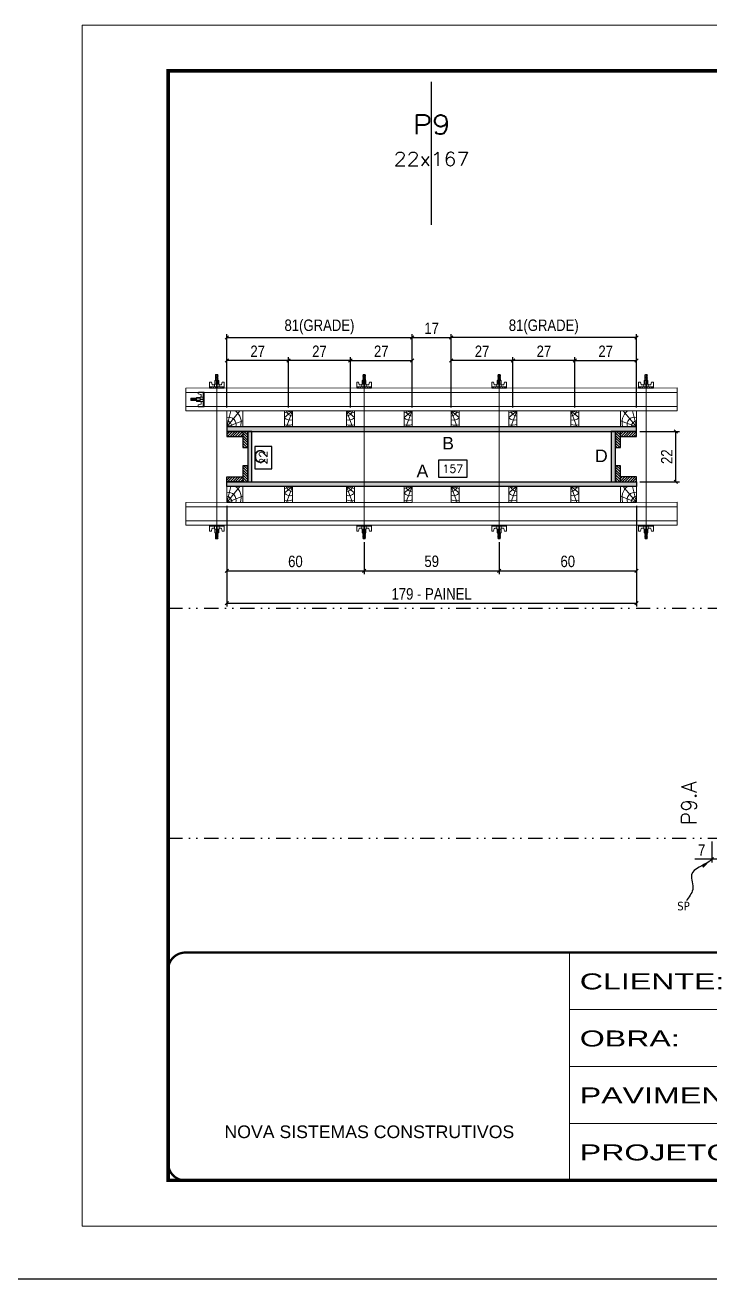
# Model space of a CAD drawing. Extents: x 14400 to 24104, y -21631 to 6985.
# Drawn here: x 19132 to 19730, y 2443 to 3539 of the extents above; entities that cross this region are included whole.
import ezdxf
from ezdxf.enums import TextEntityAlignment as Align

# ---------------------------------------------------------------- set-up
doc = ezdxf.new("R2010")
doc.units = 0
for name, pattern in [('CONTINUO', [0]), ('DASHED', [0.75, 0.5, -0.25]), ('DIVIDE2', [0.625, 0.25, -0.125, 0, -0.125, 0, -0.125]), ('HIDDEN', [0.375, 0.25, -0.125])]:
    doc.linetypes.add(name, pattern=pattern)
for name, color, linetype in [('CHAPA', 1, 'Continuous'), ('COTA', 241, 'Continuous'), ('MEIO_PONT', 93, 'Continuous'), ('Nível', 160, 'Continuous'), ('SARRAFO', 251, 'Continuous'), ('texto', 7, 'Continuous'), ('Texto de Titulo', 7, 'Continuous'), ('Texto Qtd Sarr', 242, 'Continuous'), ('TEXTO_GERAL', 7, 'Continuous')]:
    doc.layers.add(name, color=color, linetype=linetype)
for name, color, linetype, lineweight in [('Folhas', 255, 'Continuous', 9), ('Hachura', 251, 'Continuous', 9), ('Madeira', 126, 'Continuous', 18), ('Perfil Metálico', 224, 'Continuous', 18), ('SARRAFO DE PRESSAO', 251, 'DASHED', 9), ('Texto Seção', 7, 'Continuous', 15)]:
    doc.layers.add(name, color=color, linetype=linetype, lineweight=lineweight)
doc.styles.add('ARIAL', font='arial.ttf')
doc.styles.add('COTA TECNICA 2X', font='techl___.ttf', dxfattribs={"height": 10})
doc.styles.add('COTA TECNICA-50', font='techl___.ttf', dxfattribs={"height": 10})
doc.styles.add('REGUA-120', font='ROMANS.shx', dxfattribs={"height": 15})
doc.styles.add('ROMANS', font='romans.shx')
doc.styles.get("Standard").update_dxf_attribs({"font": 'arial.ttf'})
doc.styles.add('Tecnologia', font='')
doc.styles.get('Tecnologia').set_extended_font_data('Forgotten Futurist')
doc.dimstyles.new('COTA PAINEL-50', dxfattribs={"dimtxt": 10, "dimasz": 3, "dimexe": 3, "dimexo": 3, "dimgap": 3, "dimtad": 1, "dimdec": 1, "dimzin": 12, "dimdsep": 46, "dimtxsty": 'COTA TECNICA-50', "dimblk1": 'OBLIQUE', "dimblk2": 'OBLIQUE', "dimsah": 1, "dimcen": 0.9, "dimclrd": 4, "dimclre": 4, "dimclrt": 240, "dimadec": 1, "dimazin": 3, "dimtfac": 1, "dimtdec": 1, "dimtmove": 0, "dimatfit": 3, "dimfxl": 1, "dimtolj": 1, "dimtzin": 12, "dimarcsym": 0})
doc.dimstyles.new('SECAO PILAR', dxfattribs={"dimtxt": 10, "dimasz": 3, "dimexe": 3, "dimexo": 3, "dimgap": 3, "dimtad": 1, "dimdec": 1, "dimlfac": 0.5, "dimzin": 12, "dimdsep": 46, "dimtxsty": 'COTA TECNICA 2X', "dimblk1": 'OBLIQUE', "dimblk2": 'OBLIQUE', "dimsah": 1, "dimcen": 0.9, "dimclrd": 256, "dimclre": 256, "dimclrt": 256, "dimadec": 1, "dimazin": 3, "dimtfac": 1, "dimtdec": 1, "dimtmove": 0, "dimatfit": 3, "dimfxl": 1, "dimtolj": 1, "dimtzin": 12, "dimarcsym": 0})
doc.dimstyles.new('SECÇÃO 2', dxfattribs={"dimtxt": 7, "dimasz": 6, "dimexe": 0.18, "dimexo": 2, "dimgap": -4, "dimtad": 3, "dimdec": 1, "dimlfac": 0.5, "dimzin": 12, "dimdsep": 46, "dimtxsty": 'ROMANS', "dimblk": 'ARCHTICK', "dimcen": 0.09, "dimse1": 1, "dimse2": 1, "dimsd1": 1, "dimsd2": 1, "dimclrd": 180, "dimclre": 5, "dimclrt": 1, "dimadec": 0, "dimazin": 3, "dimtfac": 1, "dimtdec": 1, "dimtofl": 0, "dimtmove": 0, "dimatfit": 3, "dimldrblk": 'ARCHTICK', "dimfxl": 1, "dimtolj": 1, "dimtzin": 0, "dimarcsym": 0})
doc.dimstyles.get("Standard").update_dxf_attribs({"dimtxt": 0.18, "dimasz": 0.18, "dimexe": 0.18, "dimexo": 0.0625, "dimgap": 0.09, "dimtad": 0, "dimtih": 1, "dimtoh": 1, "dimdec": 4, "dimzin": 0, "dimdsep": 46, "dimtxsty": 'Standard', "dimcen": 0.09, "dimadec": 0, "dimazin": 0, "dimtfac": 1, "dimtdec": 4, "dimtofl": 0, "dimtmove": 0, "dimatfit": 3, "dimfxl": 1, "dimtolj": 1, "dimtzin": 0, "dimarcsym": 0})

# ---------------------------------------------------------------- blocks, each defined once
blk = doc.blocks.new('9999999999')
at = {"color": 30, "linetype": 'CONTINUO'}
for p, q in [((98564.6, 34230.2), (98564.6, 34429.4)), ((98564.6, 34379.6), (99584, 34379.6)), ((98564.6, 34329.8), (99488, 34329.8)), ((99584, 34329.8), (99488, 34329.8)), ((99488, 34329.8), (99488, 34230.2)), ((98564.6, 34280), (99488, 34280))]:
    blk.add_line(p, q, dxfattribs=at)
at = {"color": 30, "linetype": 'CONTINUO', "const_width": 2}
blk.add_lwpolyline([(99584, 34230.2), (99584, 34414.4, 0.414214), (99569, 34429.4), (98229, 34429.4, 0.414214), (98214, 34414.4), (98214, 34245.2, 0.414214), (98229, 34230.2), (99584, 34230.2)], format="xyb", dxfattribs=at)
at = {"layer": 'Folhas'}
blk.add_lwpolyline([(98139, 34190.2), (99624, 34190.2), (99624, 35240.2), (98139, 35240.2)], close=True, dxfattribs=at)
at = {"layer": 'Folhas', "color": 30, "const_width": 3}
blk.add_lwpolyline([(98214, 34230.2), (99584, 34230.2), (99584, 35200.2), (98214, 35200.2)], close=True, dxfattribs=at)
at = {"color": 7, "linetype": 'Continuous', "ltscale": 5, "style": 'ARIAL'}
for s, height, p in [('ZAMBETTA', 15.48, (98837.7, 34393.1)), ('LUXOR', 15.48, (98837.7, 34343.3)), ('2°PAVIMENTO - 1°ETAPA', 15.483, (98837.7, 34293.5)), ('NOVA SISTEMAS CONSTRUTIVOS', 11.059, (98263.2, 34267.2)), ('PILARES', 15.48, (98837.7, 34243.7))]:
    blk.add_text(s, height=height, dxfattribs=at).set_placement(p)
at = {"layer": 'Folhas', "color": 7, "style": 'Tecnologia', "width": 1.5}
for s, p in [('CLIENTE:', (98573.7, 34397.2)), ('OBRA:', (98573.7, 34347.3)), ('PAVIMENTO:', (98573.7, 34297.5)), ('PROJETO:', (98573.7, 34247.7))]:
    blk.add_text(s, height=14, dxfattribs=at).set_placement(p)
blk = doc.blocks.new('*D912')
at = {"layer": 'COTA', "color": 180, "lineweight": -2, "transparency": 16777216}
for p, q in [((19347.6, 3170.5), (19332.6, 3170.5)), ((19332.6, 3170.5), (19332.6, 3151.2)), ((19347.6, 3151.2), (19347.6, 3170.5)), ((19332.6, 3151.2), (19347.6, 3151.2))]:
    blk.add_line(p, q, dxfattribs=at)
at = {"layer": 'Defpoints', "color": 0, "transparency": 16777216}
for p in [(19347.5, 3183.7), (19347.5, 3139.7), (19351.6, 3139.7)]:
    blk.add_point(p, dxfattribs=at)
at = {"layer": 'COTA', "color": 1, "transparency": 16777216, "insert": (19340.1, 3160.8), "char_height": 7, "attachment_point": 5, "rotation": 90, "style": 'ROMANS'}
blk.add_mtext('\\A1;22', dxfattribs=at)
blk = doc.blocks.new('_ArchTick')
at = {"color": 0, "linetype": 'ByBlock', "const_width": 0.15}
blk.add_lwpolyline([(-0.5, -0.5), (0.5, 0.5)], dxfattribs=at)
blk = doc.blocks.new('*D913')
at = {"layer": 'COTA', "color": 180, "lineweight": -2, "transparency": 16777216}
for p, q in [((19518.2, 3158.7), (19493.2, 3158.7)), ((19493.2, 3158.7), (19493.2, 3143.7)), ((19518.2, 3143.7), (19518.2, 3158.7)), ((19493.2, 3143.7), (19518.2, 3143.7))]:
    blk.add_line(p, q, dxfattribs=at)
at = {"layer": 'Defpoints', "color": 0, "transparency": 16777216}
for p in [(19330.2, 3139.7), (19644.2, 3139.7), (19644.2, 3139.7)]:
    blk.add_point(p, dxfattribs=at)
at = {"layer": 'COTA', "color": 1, "transparency": 16777216, "insert": (19505.7, 3151.2), "char_height": 7, "attachment_point": 5, "style": 'ROMANS'}
blk.add_mtext('\\A1;157', dxfattribs=at)
blk = doc.blocks.new('_Oblique')
at = {"color": 0, "linetype": 'ByBlock', "lineweight": -2}
blk.add_line((-0.5, -0.5), (0.5, 0.5), dxfattribs=at)
blk = doc.blocks.new('*D914')
at = {"layer": 'COTA', "lineweight": -2, "transparency": 16777216}
for p, q in [((19308.2, 3118.8), (19308.2, 3030.6)), ((19666.2, 3118.8), (19666.2, 3030.6)), ((19308.2, 3033.6), (19666.2, 3033.6))]:
    blk.add_line(p, q, dxfattribs=at)
at = {"layer": 'Defpoints', "color": 0, "transparency": 16777216}
for p in [(19308.2, 3121.8), (19666.2, 3121.8), (19666.2, 3033.6)]:
    blk.add_point(p, dxfattribs=at)
at = {"layer": 'COTA', "lineweight": -2, "transparency": 16777216, "xscale": 3, "yscale": 3, "zscale": 3, "rotation": 180}
blk.add_blockref('_Oblique', (19308.2, 3033.6), dxfattribs=at)
at = {"layer": 'COTA', "lineweight": -2, "transparency": 16777216, "xscale": 3, "yscale": 3, "zscale": 3}
blk.add_blockref('_Oblique', (19666.2, 3033.6), dxfattribs=at)
at = {"layer": 'COTA', "transparency": 16777216, "insert": (19487.2, 3041.7), "char_height": 10, "attachment_point": 5, "style": 'COTA TECNICA 2X'}
blk.add_mtext('\\A1;179 - PAINEL', dxfattribs=at)
blk = doc.blocks.new('*D915')
at = {"layer": 'COTA', "lineweight": -2, "transparency": 16777216}
for p, q in [((19308.2, 3118.7), (19308.2, 3059)), ((19428.3, 3087), (19428.3, 3059)), ((19308.2, 3062), (19428.3, 3062))]:
    blk.add_line(p, q, dxfattribs=at)
at = {"layer": 'Defpoints', "color": 0, "transparency": 16777216}
for p in [(19308.2, 3121.7), (19428.3, 3090), (19428.3, 3062)]:
    blk.add_point(p, dxfattribs=at)
at = {"layer": 'COTA', "lineweight": -2, "transparency": 16777216, "xscale": 3, "yscale": 3, "zscale": 3, "rotation": 180}
blk.add_blockref('_Oblique', (19308.2, 3062), dxfattribs=at)
at = {"layer": 'COTA', "lineweight": -2, "transparency": 16777216, "xscale": 3, "yscale": 3, "zscale": 3}
blk.add_blockref('_Oblique', (19428.3, 3062), dxfattribs=at)
at = {"layer": 'COTA', "transparency": 16777216, "insert": (19368.2, 3070.1), "char_height": 10, "attachment_point": 5, "style": 'COTA TECNICA 2X'}
blk.add_mtext('\\A1;60', dxfattribs=at)
blk = doc.blocks.new('*D916')
at = {"layer": 'COTA', "lineweight": -2, "transparency": 16777216}
for p, q in [((19666.2, 3118.7), (19666.2, 3059)), ((19546.3, 3087), (19546.3, 3059)), ((19546.3, 3062), (19666.2, 3062))]:
    blk.add_line(p, q, dxfattribs=at)
at = {"layer": 'Defpoints', "color": 0, "transparency": 16777216}
for p in [(19666.2, 3121.7), (19546.3, 3090), (19666.2, 3062)]:
    blk.add_point(p, dxfattribs=at)
at = {"layer": 'COTA', "lineweight": -2, "transparency": 16777216, "xscale": 3, "yscale": 3, "zscale": 3, "rotation": 180}
blk.add_blockref('_Oblique', (19546.3, 3062), dxfattribs=at)
at = {"layer": 'COTA', "lineweight": -2, "transparency": 16777216, "xscale": 3, "yscale": 3, "zscale": 3}
blk.add_blockref('_Oblique', (19666.2, 3062), dxfattribs=at)
at = {"layer": 'COTA', "transparency": 16777216, "insert": (19606.2, 3070.1), "char_height": 10, "attachment_point": 5, "style": 'COTA TECNICA 2X'}
blk.add_mtext('\\A1;60', dxfattribs=at)
blk = doc.blocks.new('C')
at = {"layer": 'Hachura', "color": 0}
for p, q in [((0, 3.22), (0, -3.22)), ((0.45, 3.22), (0, 3.22)), ((0.46, 3.16), (0, 3.16)), ((0.46, 3.05), (0, 3.05)), ((0.46, 2.88), (0, 2.88)), ((0, 2.75), (0, -1.16)), ((0.46, 2.65), (0, 2.65)), ((0.46, 2.23), (0, 2.23)), ((0.46, 1.51), (0, 1.51)), ((0.39, 0.49), (0.17, 0.49)), ((0.45, -3.23), (0.45, 3.22)), ((0.45, 3.22), (2.58, 3.22)), ((1.74, 0.97), (0.45, 0.97)), ((1.45, 0.1), (0.45, 0.1)), ((1.35, 1.94), (1.35, 0.96)), ((2.58, 2.39), (1.47, 2.09)), ((1.74, -0.97), (1.74, 0.97)), ((1.74, 0.97), (1.74, 0.84)), ((1.74, 0.97), (1.74, 0.84)), ((1.74, 0.84), (3.35, 0.84)), ((3.35, 0.45), (1.74, 0.45)), ((2.58, 3.22), (2.58, 2.39)), ((3.32, 0.84), (3.32, -0.84)), ((3.35, 0.84), (3.35, -0.84)), ((3.68, 0.45), (3.35, 0.45)), ((3.84, -0.52), (3.35, 0.45)), ((3.35, 0.06), (3.67, -0.57)), ((3.68, 0.45), (4.16, -0.52)), ((3.72, 0.5), (4.25, -0.57)), ((4.37, -0.55), (3.83, 0.53)), ((4.15, 0.45), (3.93, 0.45)), ((4.42, -0.52), (3.93, 0.45)), ((4.15, 0.45), (4.26, 0.45)), ((4.26, 0.45), (4.74, -0.52)), ((4.3, 0.5), (4.83, -0.57)), ((4.95, -0.55), (4.41, 0.53)), ((4.51, 0.45), (4.84, 0.45)), ((5, -0.52), (4.51, 0.45)), ((4.84, 0.45), (5.32, -0.52)), ((4.88, 0.5), (5.41, -0.57)), ((5.53, -0.55), (4.99, 0.53)), ((5.58, -0.52), (5.09, 0.45)), ((5.42, 0.45), (5.09, 0.45)), ((5.58, -0.52), (5.09, 0.45)), ((5.42, 0.45), (5.74, -0.19)), ((5.46, 0.5), (5.74, -0.07)), ((5.74, 0.19), (5.57, 0.53)), ((5.74, 0.32), (5.68, 0.45)), ((5.68, 0.45), (5.74, 0.45)), ((5.74, 0.45), (5.9, 0.29)), ((5.74, 0.45), (5.74, -0.52)), ((5.9, -0.36), (5.9, 0.29)), ((0.45, 0), (0, 0)), ((0.46, -1.52), (0, -1.52)), ((0.46, -2.23), (0, -2.23)), ((0.46, -2.65), (0, -2.65)), ((0.46, -2.88), (0, -2.88)), ((0.46, -3.05), (0, -3.05)), ((0.46, -3.16), (0, -3.16)), ((0, -3.22), (2.57, -3.22)), ((0.08, -0.48), (0.29, -0.48)), ((0.29, -0.48), (0.4, -0.48)), ((0.45, 0), (0.45, -0.97)), ((0.45, -0.16), (1.45, -0.16)), ((0.45, -0.65), (0.45, -0.32)), ((0.45, -3.23), (0.45, -0.65)), ((0.45, -0.97), (1.74, -0.97)), ((1.35, -1.94), (1.35, -0.97)), ((2.58, -2.39), (1.47, -2.1)), ((3.35, -0.32), (1.74, -0.32)), ((3.35, -0.84), (1.74, -0.84)), ((2.58, -3.23), (2.58, -2.39)), ((3.35, -0.07), (3.58, -0.52)), ((3.35, -0.52), (3.58, -0.52)), ((3.84, -0.52), (4.16, -0.52)), ((4.42, -0.52), (4.74, -0.52)), ((4.63, -0.52), (4.74, -0.52)), ((5, -0.52), (5.32, -0.52)), ((5.58, -0.52), (5.74, -0.52)), ((5.74, -0.52), (5.9, -0.36)), ((5.74, -0.52), (5.74, -0.52))]:
    blk.add_line(p, q, dxfattribs=at)
for centre, radius, start, end in [((1.52, 1.94), 0.161, 104.7436, 180), ((1.44, -0.03), 0.129, 272.695, 87.305), ((3.81, 0.39), 0.143, 25.5688, 154.4312), ((4.39, 0.39), 0.143, 25.5688, 154.4312), ((4.97, 0.39), 0.143, 25.5688, 154.4312), ((5.55, 0.39), 0.143, 25.5688, 154.4312), ((0.17, -0.37), 0.174, 221.744, 317.8592), ((1.52, -1.94), 0.161, 180, 255.2564), ((3.71, -0.4), 0.174, 222.1408, 318.256), ((4.29, -0.4), 0.174, 222.1408, 318.256), ((4.87, -0.4), 0.174, 222.1408, 318.256), ((5.45, -0.4), 0.174, 222.1408, 318.256), ((5.61, -0.4), 0.174, 317.8592, 318.256)]:
    blk.add_arc(centre, radius, start, end, dxfattribs=at)
blk = doc.blocks.new('*D904')
at = {"layer": 'COTA', "lineweight": -2, "transparency": 16777216}
for p, q in [((19428.3, 3087), (19428.3, 3059)), ((19546.3, 3087), (19546.3, 3059)), ((19428.3, 3062), (19546.3, 3062))]:
    blk.add_line(p, q, dxfattribs=at)
at = {"layer": 'Defpoints', "color": 0, "transparency": 16777216}
for p in [(19428.3, 3090), (19546.3, 3090), (19546.3, 3062)]:
    blk.add_point(p, dxfattribs=at)
at = {"layer": 'COTA', "lineweight": -2, "transparency": 16777216, "xscale": 3, "yscale": 3, "zscale": 3, "rotation": 180}
blk.add_blockref('_Oblique', (19428.3, 3062), dxfattribs=at)
at = {"layer": 'COTA', "lineweight": -2, "transparency": 16777216, "xscale": 3, "yscale": 3, "zscale": 3}
blk.add_blockref('_Oblique', (19546.3, 3062), dxfattribs=at)
at = {"layer": 'COTA', "transparency": 16777216, "insert": (19487.3, 3070.2), "char_height": 10, "attachment_point": 5, "style": 'COTA TECNICA 2X'}
blk.add_mtext('\\A1;59', dxfattribs=at)
blk = doc.blocks.new('*D905')
at = {"layer": 'COTA', "lineweight": -2, "transparency": 16777216}
for p, q in [((19504.2, 3204.7), (19504.2, 3268.9)), ((19666.2, 3204.7), (19666.2, 3268.9)), ((19666.2, 3265.9), (19504.2, 3265.9))]:
    blk.add_line(p, q, dxfattribs=at)
at = {"layer": 'Defpoints', "color": 0, "transparency": 16777216}
for p in [(19504.2, 3265.9), (19504.2, 3201.7), (19666.2, 3201.7)]:
    blk.add_point(p, dxfattribs=at)
at = {"layer": 'COTA', "lineweight": -2, "transparency": 16777216, "xscale": 3, "yscale": 3, "zscale": 3, "rotation": 180}
blk.add_blockref('_Oblique', (19504.2, 3265.9), dxfattribs=at)
at = {"layer": 'COTA', "lineweight": -2, "transparency": 16777216, "xscale": 3, "yscale": 3, "zscale": 3}
blk.add_blockref('_Oblique', (19666.2, 3265.9), dxfattribs=at)
at = {"layer": 'COTA', "transparency": 16777216, "insert": (19585.2, 3275.1), "char_height": 10, "attachment_point": 5, "style": 'COTA TECNICA 2X'}
blk.add_mtext('\\A1;81(GRADE)', dxfattribs=at)
blk = doc.blocks.new('*D906')
at = {"layer": 'COTA', "lineweight": -2, "transparency": 16777216}
for p, q in [((19669.2, 3183.7), (19703.7, 3183.7)), ((19700.7, 3139.7), (19700.7, 3183.7)), ((19669.2, 3139.7), (19703.7, 3139.7))]:
    blk.add_line(p, q, dxfattribs=at)
at = {"layer": 'Defpoints', "color": 0, "transparency": 16777216}
for p in [(19666.2, 3183.7), (19700.7, 3183.7), (19666.2, 3139.7)]:
    blk.add_point(p, dxfattribs=at)
at = {"layer": 'COTA', "lineweight": -2, "transparency": 16777216, "xscale": 3, "yscale": 3, "zscale": 3}
for p, rotation in [((19700.7, 3183.7), 90), ((19700.7, 3139.7), 270)]:
    blk.add_blockref('_Oblique', p, dxfattribs=dict(at, rotation=rotation))
at = {"layer": 'COTA', "transparency": 16777216, "insert": (19692.7, 3161.7), "char_height": 10, "attachment_point": 5, "rotation": 90, "style": 'COTA TECNICA 2X'}
blk.add_mtext('\\A1;22', dxfattribs=at)
blk = doc.blocks.new('PONTALETE')
at = {"layer": 'Madeira'}
for q in [(2.71, 7), (7, 5.76), (7, 1.74)]:
    blk.add_line((0, 0), q, dxfattribs=at)
blk.add_lwpolyline([(0, 0), (7, 0), (7, 7), (0, 7)], close=True, dxfattribs=at)
for centre, radius, start, end in [((2.04, 0.06), 6.23, 37.2818, 109.0913), ((1.09, 0.9), 3.19, 343.603, 109.9847), ((-0.21, -0.78), 3.09, 14.6322, 86.0383)]:
    blk.add_arc(centre, radius, start, end, dxfattribs=at)
blk = doc.blocks.new('MEIO PONTALETE')
at = {"layer": 'Madeira'}
for q in [(2.71, 7), (3.5, 2.88), (3.5, 0.87)]:
    blk.add_line((0, 0), q, dxfattribs=at)
blk.add_lwpolyline([(0, 0), (3.5, 0), (3.5, 7), (0, 7)], close=True, dxfattribs=at)
for centre, radius, start, end in [((2.04, 0.06), 6.23, 76.4499, 109.0913), ((1.09, 0.9), 3.19, 40.9063, 109.9847), ((-0.21, -0.78), 3.09, 14.6322, 86.0383)]:
    blk.add_arc(centre, radius, start, end, dxfattribs=at)
blk = doc.blocks.new('*D907')
at = {"layer": 'COTA', "lineweight": -2, "transparency": 16777216}
for p, q in [((19362.2, 3204.7), (19362.2, 3248.7)), ((19416.2, 3245.7), (19362.2, 3245.7)), ((19416.2, 3204.7), (19416.2, 3248.7))]:
    blk.add_line(p, q, dxfattribs=at)
at = {"layer": 'Defpoints', "color": 0, "transparency": 16777216}
for p in [(19362.2, 3245.7), (19362.2, 3201.7), (19416.2, 3201.7)]:
    blk.add_point(p, dxfattribs=at)
at = {"layer": 'COTA', "lineweight": -2, "transparency": 16777216, "xscale": 3, "yscale": 3, "zscale": 3, "rotation": 180}
blk.add_blockref('_Oblique', (19362.2, 3245.7), dxfattribs=at)
at = {"layer": 'COTA', "lineweight": -2, "transparency": 16777216, "xscale": 3, "yscale": 3, "zscale": 3}
blk.add_blockref('_Oblique', (19416.2, 3245.7), dxfattribs=at)
at = {"layer": 'COTA', "transparency": 16777216, "insert": (19389.2, 3253.8), "char_height": 10, "attachment_point": 5, "style": 'COTA TECNICA 2X'}
blk.add_mtext('\\A1;27', dxfattribs=at)
blk = doc.blocks.new('*D908')
at = {"layer": 'COTA', "lineweight": -2, "transparency": 16777216}
for p, q in [((19308.2, 3204.7), (19308.2, 3248.7)), ((19362.2, 3245.7), (19308.2, 3245.7)), ((19362.2, 3204.7), (19362.2, 3248.7))]:
    blk.add_line(p, q, dxfattribs=at)
at = {"layer": 'Defpoints', "color": 0, "transparency": 16777216}
for p in [(19308.2, 3245.7), (19308.2, 3201.7), (19362.2, 3201.7)]:
    blk.add_point(p, dxfattribs=at)
at = {"layer": 'COTA', "lineweight": -2, "transparency": 16777216, "xscale": 3, "yscale": 3, "zscale": 3, "rotation": 180}
blk.add_blockref('_Oblique', (19308.2, 3245.7), dxfattribs=at)
at = {"layer": 'COTA', "lineweight": -2, "transparency": 16777216, "xscale": 3, "yscale": 3, "zscale": 3}
blk.add_blockref('_Oblique', (19362.2, 3245.7), dxfattribs=at)
at = {"layer": 'COTA', "transparency": 16777216, "insert": (19335.2, 3253.8), "char_height": 10, "attachment_point": 5, "style": 'COTA TECNICA 2X'}
blk.add_mtext('\\A1;27', dxfattribs=at)
blk = doc.blocks.new('*D909')
at = {"layer": 'COTA', "lineweight": -2, "transparency": 16777216}
for p, q in [((19308.2, 3204.7), (19308.2, 3268.9)), ((19470.2, 3204.7), (19470.2, 3268.9)), ((19308.2, 3265.9), (19470.2, 3265.9))]:
    blk.add_line(p, q, dxfattribs=at)
at = {"layer": 'Defpoints', "color": 0, "transparency": 16777216}
for p in [(19470.2, 3265.9), (19308.2, 3201.7), (19470.2, 3201.7)]:
    blk.add_point(p, dxfattribs=at)
at = {"layer": 'COTA', "lineweight": -2, "transparency": 16777216, "xscale": 3, "yscale": 3, "zscale": 3, "rotation": 180}
blk.add_blockref('_Oblique', (19308.2, 3265.9), dxfattribs=at)
at = {"layer": 'COTA', "lineweight": -2, "transparency": 16777216, "xscale": 3, "yscale": 3, "zscale": 3}
blk.add_blockref('_Oblique', (19470.2, 3265.9), dxfattribs=at)
at = {"layer": 'COTA', "transparency": 16777216, "insert": (19389.2, 3275.1), "char_height": 10, "attachment_point": 5, "style": 'COTA TECNICA 2X'}
blk.add_mtext('\\A1;81(GRADE)', dxfattribs=at)
blk = doc.blocks.new('*D917')
at = {"layer": 'COTA', "lineweight": -2, "transparency": 16777216}
for p, q in [((19470.2, 3204.7), (19470.2, 3268.9)), ((19504.2, 3204.7), (19504.2, 3268.9)), ((19470.2, 3265.9), (19504.2, 3265.9))]:
    blk.add_line(p, q, dxfattribs=at)
at = {"layer": 'Defpoints', "color": 0, "transparency": 16777216}
for p in [(19504.2, 3265.9), (19470.2, 3201.7), (19504.2, 3201.7)]:
    blk.add_point(p, dxfattribs=at)
at = {"layer": 'COTA', "lineweight": -2, "transparency": 16777216, "xscale": 3, "yscale": 3, "zscale": 3, "rotation": 180}
blk.add_blockref('_Oblique', (19470.2, 3265.9), dxfattribs=at)
at = {"layer": 'COTA', "lineweight": -2, "transparency": 16777216, "xscale": 3, "yscale": 3, "zscale": 3}
blk.add_blockref('_Oblique', (19504.2, 3265.9), dxfattribs=at)
at = {"layer": 'COTA', "transparency": 16777216, "insert": (19487.2, 3273.9), "char_height": 10, "attachment_point": 5, "style": 'COTA TECNICA 2X'}
blk.add_mtext('\\A1;17', dxfattribs=at)
blk = doc.blocks.new('*D918')
at = {"layer": 'COTA', "lineweight": -2, "transparency": 16777216}
for p, q in [((19416.2, 3204.7), (19416.2, 3248.7)), ((19416.2, 3245.7), (19470.2, 3245.7)), ((19470.2, 3204.7), (19470.2, 3248.7))]:
    blk.add_line(p, q, dxfattribs=at)
at = {"layer": 'Defpoints', "color": 0, "transparency": 16777216}
for p in [(19470.2, 3245.7), (19416.2, 3201.7), (19470.2, 3201.7)]:
    blk.add_point(p, dxfattribs=at)
at = {"layer": 'COTA', "lineweight": -2, "transparency": 16777216, "xscale": 3, "yscale": 3, "zscale": 3, "rotation": 180}
blk.add_blockref('_Oblique', (19416.2, 3245.7), dxfattribs=at)
at = {"layer": 'COTA', "lineweight": -2, "transparency": 16777216, "xscale": 3, "yscale": 3, "zscale": 3}
blk.add_blockref('_Oblique', (19470.2, 3245.7), dxfattribs=at)
at = {"layer": 'COTA', "transparency": 16777216, "insert": (19443.2, 3253.8), "char_height": 10, "attachment_point": 5, "style": 'COTA TECNICA 2X'}
blk.add_mtext('\\A1;27', dxfattribs=at)
blk = doc.blocks.new('*D910')
at = {"layer": 'COTA', "lineweight": -2, "transparency": 16777216}
for p, q in [((19558.3, 3204.8), (19558.3, 3248.7)), ((19612.3, 3245.7), (19558.3, 3245.7)), ((19612.3, 3204.8), (19612.3, 3248.7))]:
    blk.add_line(p, q, dxfattribs=at)
at = {"layer": 'Defpoints', "color": 0, "transparency": 16777216}
for p in [(19558.3, 3245.7), (19558.3, 3201.8), (19612.3, 3201.8)]:
    blk.add_point(p, dxfattribs=at)
at = {"layer": 'COTA', "lineweight": -2, "transparency": 16777216, "xscale": 3, "yscale": 3, "zscale": 3, "rotation": 180}
blk.add_blockref('_Oblique', (19558.3, 3245.7), dxfattribs=at)
at = {"layer": 'COTA', "lineweight": -2, "transparency": 16777216, "xscale": 3, "yscale": 3, "zscale": 3}
blk.add_blockref('_Oblique', (19612.3, 3245.7), dxfattribs=at)
at = {"layer": 'COTA', "transparency": 16777216, "insert": (19585.3, 3253.8), "char_height": 10, "attachment_point": 5, "style": 'COTA TECNICA 2X'}
blk.add_mtext('\\A1;27', dxfattribs=at)
blk = doc.blocks.new('*D911')
at = {"layer": 'COTA', "lineweight": -2, "transparency": 16777216}
for p, q in [((19504.3, 3204.8), (19504.3, 3248.7)), ((19558.3, 3245.7), (19504.3, 3245.7)), ((19558.3, 3204.8), (19558.3, 3248.7))]:
    blk.add_line(p, q, dxfattribs=at)
at = {"layer": 'Defpoints', "color": 0, "transparency": 16777216}
for p in [(19504.3, 3245.7), (19504.3, 3201.8), (19558.3, 3201.8)]:
    blk.add_point(p, dxfattribs=at)
at = {"layer": 'COTA', "lineweight": -2, "transparency": 16777216, "xscale": 3, "yscale": 3, "zscale": 3, "rotation": 180}
blk.add_blockref('_Oblique', (19504.3, 3245.7), dxfattribs=at)
at = {"layer": 'COTA', "lineweight": -2, "transparency": 16777216, "xscale": 3, "yscale": 3, "zscale": 3}
blk.add_blockref('_Oblique', (19558.3, 3245.7), dxfattribs=at)
at = {"layer": 'COTA', "transparency": 16777216, "insert": (19531.3, 3253.8), "char_height": 10, "attachment_point": 5, "style": 'COTA TECNICA 2X'}
blk.add_mtext('\\A1;27', dxfattribs=at)
blk = doc.blocks.new('*D919')
at = {"layer": 'COTA', "lineweight": -2, "transparency": 16777216}
for p, q in [((19612.3, 3204.8), (19612.3, 3248.7)), ((19612.3, 3245.7), (19666.3, 3245.7)), ((19666.3, 3204.7), (19666.3, 3248.7))]:
    blk.add_line(p, q, dxfattribs=at)
at = {"layer": 'Defpoints', "color": 0, "transparency": 16777216}
for p in [(19666.3, 3245.7), (19612.3, 3201.8), (19666.3, 3201.7)]:
    blk.add_point(p, dxfattribs=at)
at = {"layer": 'COTA', "lineweight": -2, "transparency": 16777216, "xscale": 3, "yscale": 3, "zscale": 3, "rotation": 180}
blk.add_blockref('_Oblique', (19612.3, 3245.7), dxfattribs=at)
at = {"layer": 'COTA', "lineweight": -2, "transparency": 16777216, "xscale": 3, "yscale": 3, "zscale": 3}
blk.add_blockref('_Oblique', (19666.3, 3245.7), dxfattribs=at)
at = {"layer": 'COTA', "transparency": 16777216, "insert": (19639.3, 3253.8), "char_height": 10, "attachment_point": 5, "style": 'COTA TECNICA 2X'}
blk.add_mtext('\\A1;27', dxfattribs=at)
blk = doc.blocks.new('titulo1')
at = {"layer": 'Defpoints', "color": 252, "linetype": 'HIDDEN', "ltscale": 2}
blk.add_line((0, 0), (0, 125), dxfattribs=at)
at = {"layer": 'Defpoints', "style": 'ROMANS', "oblique": 15}
blk.add_attdef('FOLHA', text='', height=10, dxfattribs=at).set_placement((0, 15.6), align=Align.MIDDLE_CENTER)
at = {"layer": 'Texto Qtd Sarr', "color": 3, "style": 'ROMANS', "oblique": 15}
for tag, height, p in [('TITULO', 17, (0, 71.4)), ('SEÇÃO', 12, (0, 41.5))]:
    blk.add_attdef(tag, text='', height=height, dxfattribs=at).set_placement(p, align=Align.MIDDLE_CENTER)
blk = doc.blocks.new('*D1998')
at = {"layer": 'COTA', "color": 4, "lineweight": -2, "transparency": 16777216}
for p, q in [((19732.1, 2825.3), (19732.1, 2806.8)), ((19739.1, 2827.3), (19739.1, 2806.8)), ((19732.1, 2809.8), (19717.3, 2809.8)), ((19739.1, 2809.8), (19732.1, 2809.8))]:
    blk.add_line(p, q, dxfattribs=at)
at = {"layer": 'Defpoints', "color": 0, "transparency": 16777216}
for p in [(19732.1, 2828.3), (19739.1, 2830.3), (19732.1, 2809.8)]:
    blk.add_point(p, dxfattribs=at)
at = {"layer": 'COTA', "color": 4, "lineweight": -2, "transparency": 16777216, "xscale": 3, "yscale": 3, "zscale": 3, "rotation": 180}
blk.add_blockref('_Oblique', (19732.1, 2809.8), dxfattribs=at)
at = {"layer": 'COTA', "color": 4, "lineweight": -2, "transparency": 16777216, "xscale": 3, "yscale": 3, "zscale": 3}
blk.add_blockref('_Oblique', (19739.1, 2809.8), dxfattribs=at)
at = {"layer": 'COTA', "color": 240, "transparency": 16777216, "insert": (19723.2, 2817.8), "char_height": 10, "attachment_point": 5, "style": 'COTA TECNICA-50'}
blk.add_mtext('\\A1;7', dxfattribs=at)

msp = doc.modelspace()

# ---------------------------------------------------------------- hatches: boundary and pattern name
at = {"layer": 'Hachura'}
h = msp.add_hatch(color=256, dxfattribs=at)
h.dxf.hatch_style = 1
h.paths.add_polyline_path([(19666.19, 3183.75), (19666.19, 3187.75), (19308.19, 3187.75), (19308.19, 3183.75)])
h = msp.add_hatch(dxfattribs=at)
h.set_pattern_fill('ANSI31', color=256, scale=0.5, angle=180, style=0)
h.set_pattern_definition([(225, (10184.2353, -19745.6582), (1.12253202, -1.12253202), [])])
h.paths.add_polyline_path([(19322.19, 3183.75), (19322.19, 3179.35), (19308.19, 3179.35), (19308.19, 3183.75)])
h = msp.add_hatch(dxfattribs=at)
h.set_pattern_fill('ANSI31', color=256, scale=0.5, angle=270, style=0)
h.set_pattern_definition([(315, (42217.9953, -6319.2019), (1.12253202, 1.12253202), [])])
h.paths.add_polyline_path([(19326.59, 3169.75), (19322.19, 3169.75), (19322.19, 3183.75), (19326.59, 3183.75)])
h = msp.add_hatch(color=256, dxfattribs=at)
h.dxf.hatch_style = 1
h.paths.add_polyline_path([(19326.59, 3139.75), (19330.19, 3139.75), (19330.19, 3183.75), (19326.59, 3183.75)])
h = msp.add_hatch(color=256, dxfattribs=at)
h.dxf.hatch_style = 1
h.paths.add_polyline_path([(19644.19, 3139.75), (19647.79, 3139.75), (19647.79, 3183.75), (19644.19, 3183.75)])
h = msp.add_hatch(dxfattribs=at)
h.set_pattern_fill('ANSI31', color=256, scale=0.5, angle=270, style=0)
h.set_pattern_definition([(315, (42543.5953, -6319.2019), (1.12253202, 1.12253202), [])])
h.paths.add_polyline_path([(19652.19, 3169.75), (19647.79, 3169.75), (19647.79, 3183.75), (19652.19, 3183.75)])
h = msp.add_hatch(dxfattribs=at)
h.set_pattern_fill('ANSI31', color=256, scale=0.5, angle=180, style=0)
h.set_pattern_definition([(225, (10528.2353, -19745.6582), (1.12253202, -1.12253202), [])])
h.paths.add_polyline_path([(19666.19, 3183.75), (19666.19, 3179.35), (19652.19, 3179.35), (19652.19, 3183.75)])
h = msp.add_hatch(dxfattribs=at)
h.set_pattern_fill('ANSI31', color=256, scale=0.5, angle=270, style=0)
h.set_pattern_definition([(315, (42217.9953, -6349.2019), (1.12253202, 1.12253202), [])])
h.paths.add_polyline_path([(19326.59, 3139.75), (19322.19, 3139.75), (19322.19, 3153.75), (19326.59, 3153.75)])
h = msp.add_hatch(dxfattribs=at)
h.set_pattern_fill('ANSI31', color=256, scale=0.5, angle=270, style=0)
h.set_pattern_definition([(315, (42543.5953, -6349.2019), (1.12253202, 1.12253202), [])])
h.paths.add_polyline_path([(19652.19, 3139.75), (19647.79, 3139.75), (19647.79, 3153.75), (19652.19, 3153.75)])
h = msp.add_hatch(dxfattribs=at)
h.set_pattern_fill('ANSI31', color=256, scale=0.5, angle=180, style=0)
h.set_pattern_definition([(225, (10184.2353, -19751.6582), (1.12253202, -1.12253202), [])])
h.paths.add_polyline_path([(19322.19, 3139.75), (19322.19, 3144.15), (19308.19, 3144.15), (19308.19, 3139.75)])
h = msp.add_hatch(color=256, dxfattribs=at)
h.dxf.hatch_style = 1
h.paths.add_polyline_path([(19666.19, 3139.75), (19666.19, 3135.75), (19308.19, 3135.75), (19308.19, 3139.75)])
h = msp.add_hatch(dxfattribs=at)
h.set_pattern_fill('ANSI31', color=256, scale=0.5, angle=180, style=0)
h.set_pattern_definition([(225, (10163.2353, -19751.6582), (1.12253202, -1.12253202), [])])
h.paths.add_polyline_path([(19652.19, 3139.75), (19652.19, 3144.15), (19666.19, 3144.15), (19666.19, 3139.75)])

# ---------------------------------------------------------------- linework, layer by layer
at = {"layer": 'CHAPA'}
for points in [[(19666.19, 3183.75), (19666.19, 3187.75), (19308.19, 3187.75), (19308.19, 3183.75)], [(19326.59, 3139.75), (19330.19, 3139.75), (19330.19, 3183.75), (19326.59, 3183.75)], [(19644.19, 3139.75), (19647.79, 3139.75), (19647.79, 3183.75), (19644.19, 3183.75)], [(19666.19, 3139.75), (19666.19, 3135.75), (19308.19, 3135.75), (19308.19, 3139.75)]]:
    msp.add_lwpolyline(points, close=True, dxfattribs=at)
at = {"layer": 'COTA'}
msp.add_line((16754.47, 2442.91), (21532.94, 2442.91), dxfattribs=at)
at = {"layer": 'Hachura'}
for p, q in [((19299.5, 3090.98), (19299.5, 3228.72)), ((19428.19, 3090.98), (19428.19, 3228.72)), ((19546.19, 3090.98), (19546.19, 3228.72)), ((19674.58, 3090.98), (19674.58, 3228.72))]:
    msp.add_line(p, q, dxfattribs=at)
at = {"layer": 'Madeira'}
for points in [[(19470.19, 3187.75), (19470.19, 3201.75), (19308.19, 3201.75), (19308.19, 3187.75)], [(19504.19, 3187.75), (19504.19, 3201.75), (19666.19, 3201.75), (19666.19, 3187.75)], [(19470.19, 3121.75), (19470.19, 3135.75), (19308.19, 3135.75), (19308.19, 3121.75)], [(19504.19, 3121.75), (19504.19, 3135.75), (19666.19, 3135.75), (19666.19, 3121.75)]]:
    msp.add_lwpolyline(points, close=True, dxfattribs=at)
at = {"layer": 'Nível', "color": 4, "linetype": 'DIVIDE2', "ltscale": 50}
for p, q in [((19256.97, 3029.29), (20626.97, 3029.29)), ((19256.97, 2828.29), (20626.97, 2828.29))]:
    msp.add_line(p, q, dxfattribs=at)
at = {"layer": 'Perfil Metálico'}
for p, q in [((19701.91, 3217.69), (19272.47, 3217.69)), ((19701.91, 3205.69), (19272.47, 3205.69)), ((19701.91, 3117.75), (19272.47, 3117.75)), ((19701.91, 3105.75), (19272.47, 3105.75))]:
    msp.add_line(p, q, dxfattribs=at)
for points in [[(19701.91, 3201.75), (19701.91, 3221.75), (19272.47, 3221.69), (19272.47, 3201.69)], [(19272.47, 3121.75), (19272.47, 3101.75), (19701.91, 3101.81), (19701.91, 3121.81)]]:
    msp.add_lwpolyline(points, close=True, dxfattribs=at)
at = {"layer": 'SARRAFO'}
for points in [[(19322.19, 3183.75), (19308.19, 3183.75), (19308.19, 3179.35), (19322.19, 3179.35)], [(19652.19, 3179.35), (19666.19, 3179.35), (19666.19, 3183.75), (19652.19, 3183.75)], [(19322.19, 3139.75), (19308.19, 3139.75), (19308.19, 3144.15), (19322.19, 3144.15)], [(19652.19, 3139.75), (19666.19, 3139.75), (19666.19, 3144.15), (19652.19, 3144.15)]]:
    msp.add_lwpolyline(points, dxfattribs=at)
for points in [[(19322.19, 3183.75), (19322.19, 3169.75), (19326.59, 3169.75), (19326.59, 3183.75)], [(19647.79, 3183.75), (19647.79, 3169.75), (19652.19, 3169.75), (19652.19, 3183.75)], [(19322.19, 3153.75), (19322.19, 3139.75), (19326.59, 3139.75), (19326.59, 3153.75)], [(19647.79, 3153.75), (19647.79, 3139.75), (19652.19, 3139.75), (19652.19, 3153.75)]]:
    msp.add_lwpolyline(points, close=True, dxfattribs=at)

# ---------------------------------------------------------------- block references
at = {"layer": 'Hachura', "linetype": 'Continuous', "yscale": 2, "zscale": 2}
for p, xscale, rotation in [((19299.51, 3221.72), -2, 270), ((19428.18, 3221.72), 2, 90.00000000000001), ((19546.18, 3221.72), 2, 90.00000000000001), ((19674.57, 3221.72), 2, 90.00000000000001), ((19288.5, 3211.75), 2, 180), ((19299.5, 3101.78), 2, 270), ((19428.19, 3101.78), -2, 90), ((19546.19, 3101.78), -2, 90), ((19674.58, 3101.78), -2, 90)]:
    msp.add_blockref('C', p, dxfattribs=dict(at, xscale=xscale, rotation=rotation))
at = {"layer": 'MEIO_PONT'}
for name, p, xscale, yscale, zscale, rotation in [('PONTALETE', (19308.19, 3187.75), -2, 2, 2, 270), ('MEIO PONTALETE', (19365.69, 3201.75), 1.999999997962732, 1.999999997962732, 1.999999997962732, 180), ('MEIO PONTALETE', (19412.69, 3201.75), -1.999999997962732, 1.999999997962732, 1.999999997962732, 180), ('MEIO PONTALETE', (19470.19, 3201.75), 1.999999997962732, 1.999999997962732, 1.999999997962732, 180), ('MEIO PONTALETE', (19504.19, 3201.75), -1.999999997962732, 1.999999997962732, 1.999999997962732, 180), ('MEIO PONTALETE', (19561.8, 3201.78), 1.999999997962732, 1.999999997962732, 1.999999997962732, 180), ('MEIO PONTALETE', (19608.8, 3201.78), -1.999999997962732, 1.999999997962732, 1.999999997962732, 180), ('PONTALETE', (19666.19, 3187.75), 2, 2, 2, 89.99999999999997), ('PONTALETE', (19308.19, 3121.75), -2, 2, 2, 270), ('MEIO PONTALETE', (19365.69, 3135.75), 1.999999997962732, 1.999999997962732, 1.999999997962732, 180), ('MEIO PONTALETE', (19412.69, 3135.75), -1.999999997962732, 1.999999997962732, 1.999999997962732, 180), ('MEIO PONTALETE', (19470.19, 3135.75), 1.999999997962732, 1.999999997962732, 1.999999997962732, 180), ('MEIO PONTALETE', (19504.19, 3135.75), -1.999999997962732, 1.999999997962732, 1.999999997962732, 180), ('MEIO PONTALETE', (19561.8, 3135.78), 1.999999997962732, 1.999999997962732, 1.999999997962732, 180), ('MEIO PONTALETE', (19608.8, 3135.78), -1.999999997962732, 1.999999997962732, 1.999999997962732, 180), ('PONTALETE', (19666.19, 3121.75), 2, 2, 2, 89.99999999999997)]:
    msp.add_blockref(name, p, dxfattribs=dict(at, xscale=xscale, yscale=yscale, zscale=zscale, rotation=rotation))
at = {"layer": 'SARRAFO DE PRESSAO', "color": 6, "linetype": 'ByBlock'}
msp.add_blockref('9999999999', (-78957.01, -31701.2), dxfattribs=at)
at = {"layer": 'Texto Seção'}
ref = msp.add_blockref('titulo1', (19487.19, 3364.5), dxfattribs=at)
ref.add_attrib('TITULO', 'P9', dxfattribs={"layer": 'Texto de Titulo', "color": 7, "height": 17, "style": 'ROMANS', "width": 1.1}).set_placement((19487.19, 3452), align=Align.MIDDLE_CENTER)
ref.add_attrib('SEÇÃO', '22x167', dxfattribs={"layer": 'Texto de Titulo', "color": 7, "height": 12, "style": 'ROMANS', "width": 1.1}).set_placement((19487.19, 3422), align=Align.MIDDLE_CENTER)

# ---------------------------------------------------------------- texts
at = {"layer": 'texto', "color": 0, "insert": (19707.29, 2768.79), "char_height": 7.5, "attachment_point": 5}
msp.add_mtext('{\\fTahoma|b0|i0|c0|p34;\\C4;SP}', dxfattribs=at)
at = {"layer": 'Texto Seção', "insert": (19718.59, 2839.54), "char_height": 13, "width": 285.3299, "attachment_point": 7, "rotation": 90, "style": 'REGUA-120'}
msp.add_mtext('\\pt26;P9.A', dxfattribs=at)
at = {"layer": 'TEXTO_GERAL', "style": 'ARIAL'}
for s, p in [('B', (19501.59, 3173.5)), ('D', (19635.55, 3162.47)), ('C', (19337.2, 3161.89)), ('A', (19479.18, 3149.27))]:
    msp.add_text(s, height=11, dxfattribs=at).set_placement(p, align=Align.MIDDLE_CENTER)

# ---------------------------------------------------------------- dimensions: what is measured, and where the dimension line sits
at = {"layer": 'COTA'}
dim = msp.add_linear_dim(base=(19470.19, 3265.87), p1=(19308.19, 3201.75), p2=(19470.19, 3201.75), angle=180, text='<>(GRADE)', dimstyle='SECAO PILAR', dxfattribs=at)
dim.commit()
dim.dimension.update_dxf_attribs({"geometry": '*D909', "text_midpoint": (19389.19, 3275.09)})
for base, p1, p2, picture, middle in [((19504.19, 3265.87), (19470.19, 3201.75), (19504.19, 3201.72), '*D917', (19487.19, 3273.95)), ((19470.19, 3245.68), (19416.19, 3201.75), (19470.19, 3201.72), '*D918', (19443.19, 3253.75)), ((19666.3, 3245.7), (19612.3, 3201.78), (19666.3, 3201.75), '*D919', (19639.3, 3253.78)), ((19428.26, 3062.01), (19308.19, 3121.75), (19428.26, 3089.98), '*D915', (19368.22, 3070.11)), ((19666.19, 3062.01), (19546.26, 3089.98), (19666.19, 3121.75), '*D916', (19606.22, 3070.11)), ((19546.26, 3062.01), (19428.26, 3089.98), (19546.26, 3089.98), '*D904', (19487.26, 3070.15))]:
    dim = msp.add_linear_dim(base=base, p1=p1, p2=p2, dimstyle='SECAO PILAR', dxfattribs=at)
    dim.commit()
    dim.dimension.update_dxf_attribs({"geometry": picture, "text_midpoint": middle})
for base, p1, p2, text, picture, middle in [((19504.19, 3265.87), (19666.18, 3201.75), (19504.19, 3201.75), '<>(GRADE)', '*D905', (19585.19, 3275.09)), ((19666.19, 3033.59), (19308.19, 3121.76), (19666.19, 3121.8), '<> - PAINEL', '*D914', (19487.19, 3041.69))]:
    dim = msp.add_linear_dim(base=base, p1=p1, p2=p2, text=text, dimstyle='SECAO PILAR', dxfattribs=at)
    dim.commit()
    dim.dimension.update_dxf_attribs({"geometry": picture, "text_midpoint": middle})
for base, p1, p2, angle, dimstyle, picture, middle in [((19308.19, 3245.68), (19362.19, 3201.75), (19308.19, 3201.75), 180, 'SECAO PILAR', '*D908', (19335.19, 3253.75)), ((19362.19, 3245.68), (19416.19, 3201.75), (19362.19, 3201.75), 180, 'SECAO PILAR', '*D907', (19389.19, 3253.75)), ((19504.3, 3245.7), (19558.3, 3201.78), (19504.3, 3201.77), 180, 'SECAO PILAR', '*D911', (19531.3, 3253.78)), ((19558.3, 3245.7), (19612.3, 3201.78), (19558.3, 3201.78), 180, 'SECAO PILAR', '*D910', (19585.3, 3253.78)), ((19700.74, 3183.75), (19666.19, 3139.75), (19666.19, 3183.75), 90, 'SECAO PILAR', '*D906', (19692.74, 3161.75)), ((19732.06, 2809.78), (19739.06, 2830.29), (19732.06, 2828.29), 180, 'COTA PAINEL-50', '*D1998', (19723.2, 2817.85))]:
    dim = msp.add_linear_dim(base=base, p1=p1, p2=p2, angle=angle, dimstyle=dimstyle, dxfattribs=at)
    dim.commit()
    dim.dimension.update_dxf_attribs({"geometry": picture, "text_midpoint": middle})
dim = msp.add_linear_dim(base=(19351.6, 3139.75), p1=(19347.51, 3183.75), p2=(19347.51, 3139.75), angle=270, dimstyle='SECÇÃO 2', dxfattribs=at)
dim.commit()
dim.dimension.update_dxf_attribs({"geometry": '*D912', "text_midpoint": (19351.6, 3160.82), "dimtype": 160})
dim = msp.add_linear_dim(base=(19644.19, 3139.75), p1=(19330.19, 3139.75), p2=(19644.19, 3139.75), dimstyle='SECÇÃO 2', dxfattribs=at)
dim.commit()
dim.dimension.update_dxf_attribs({"geometry": '*D913', "text_midpoint": (19505.74, 3139.75), "dimtype": 160})

# ---------------------------------------------------------------- leaders
at = {"layer": 'COTA', "path_type": 1}
msp.add_leader([(19730.23, 2808.1), (19714.45, 2796.27), (19715.37, 2783.26), (19709.82, 2773.48)], dimstyle='Standard', override={"dimasz": 8}, dxfattribs=at)

doc.saveas('drawing.dxf')
